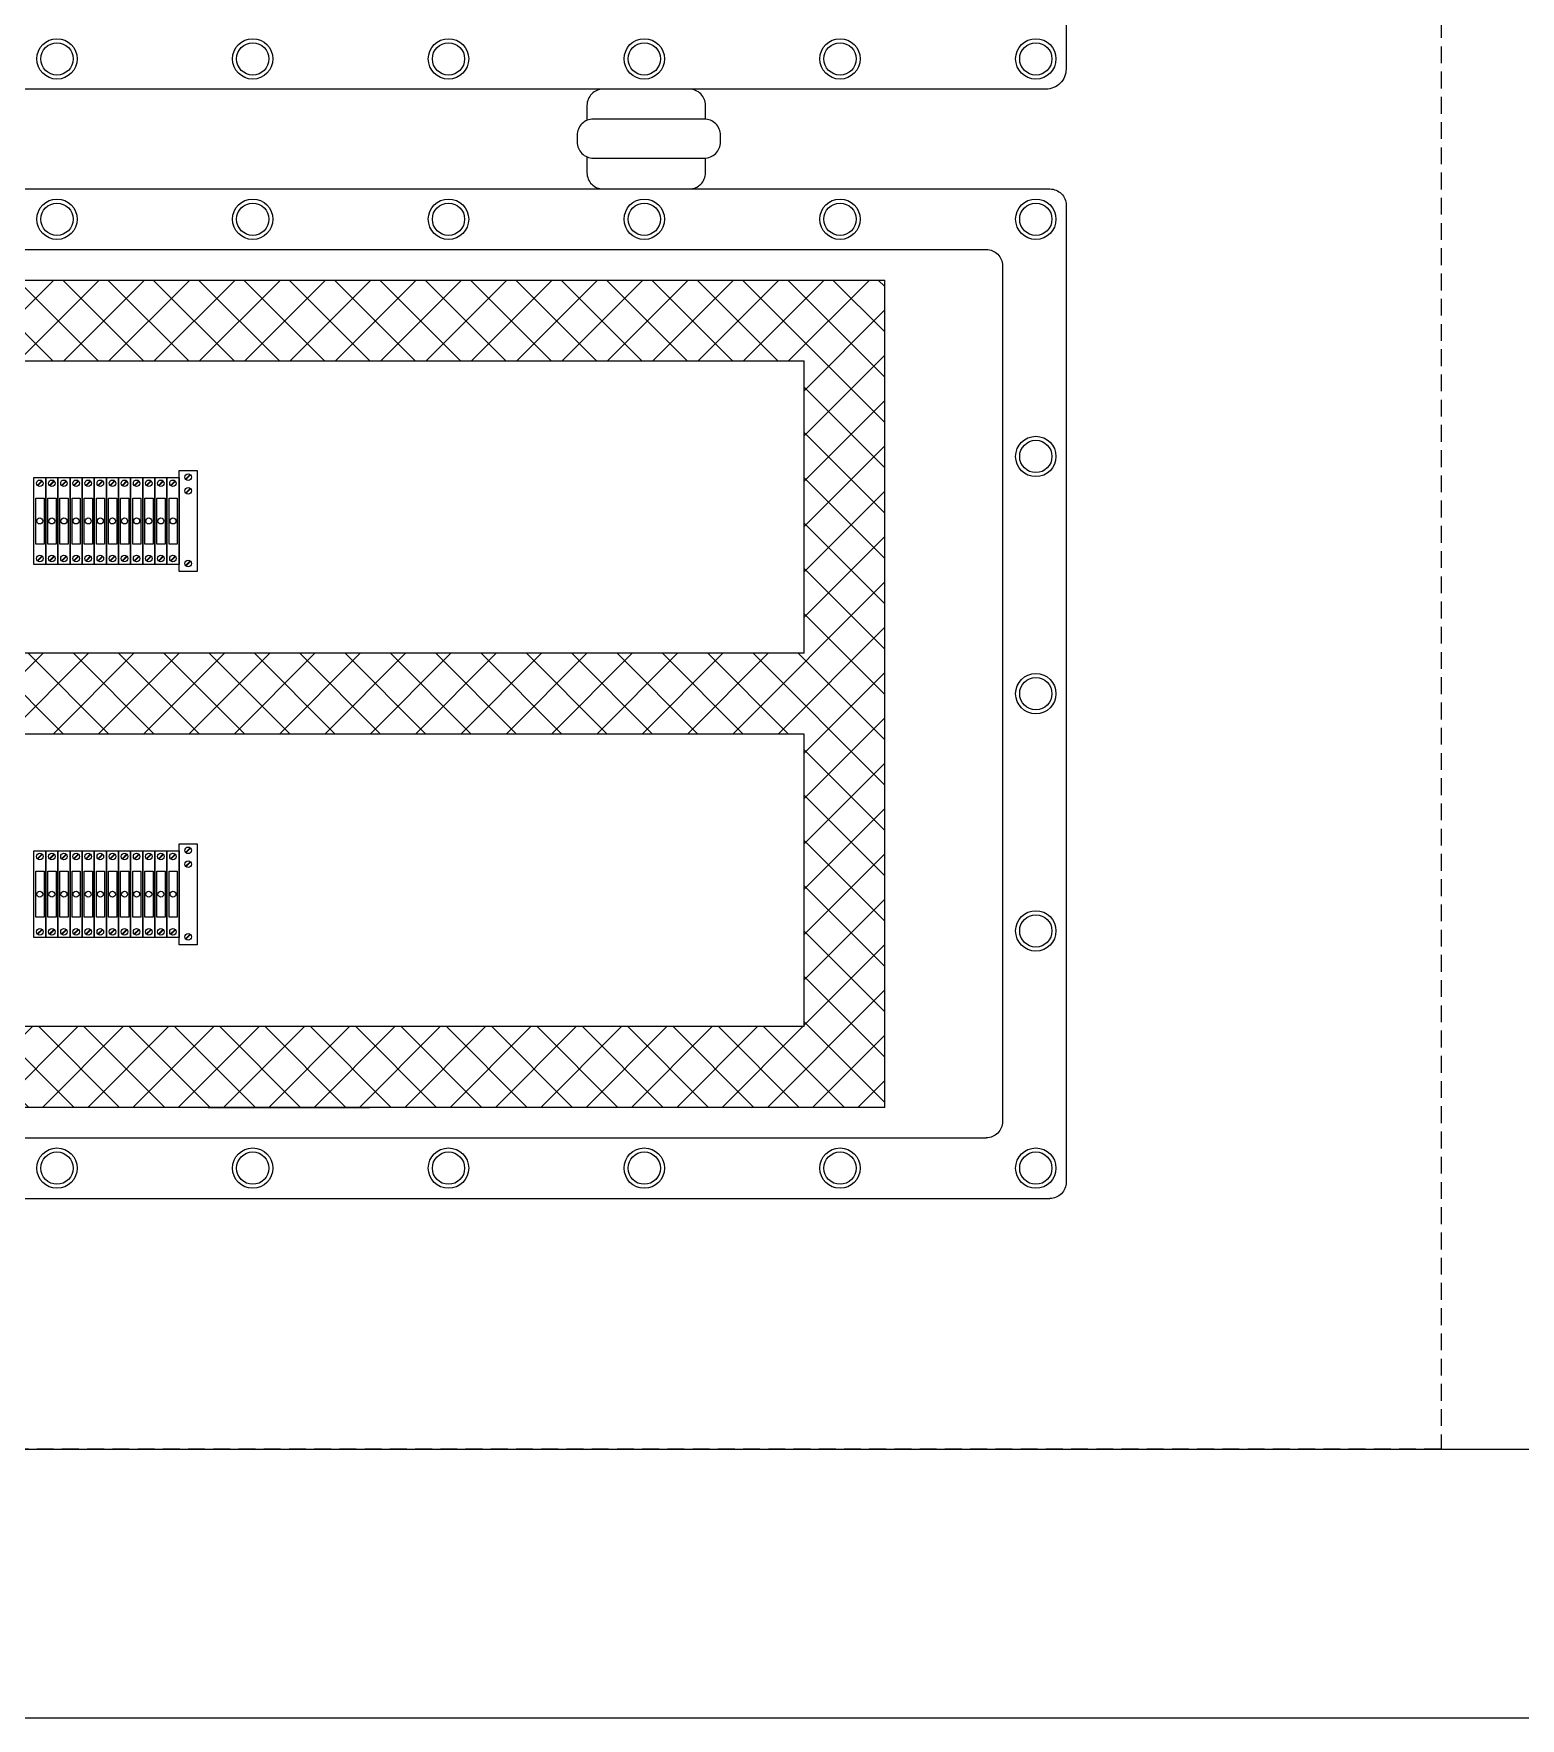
# Model space of a CAD drawing. Header units: millimetres. Extents: x 32626 to 72822, y 60047 to 123188.
# Drawn here: x 39205 to 39647, y 64401 to 64901 of the extents above; entities that cross this region are included whole.
import ezdxf

# ---------------------------------------------------------------- set-up
doc = ezdxf.new("R2010")
doc.units = ezdxf.units.MM
doc.header["$LTSCALE"] = 10
doc.linetypes.add('DASHED', pattern=[0.75, 0.5, -0.25])
for name, color, linetype, lineweight in [('1轮廓实线层', 7, 'Continuous', 18), ('2细线层', 4, 'Continuous', 18), ('图框层', 7, 'Continuous', 18)]:
    doc.layers.add(name, color=color, linetype=linetype, lineweight=lineweight)

msp = doc.modelspace()

# ---------------------------------------------------------------- hatches: boundary and pattern name
at = {"layer": '1轮廓实线层'}
h = msp.add_hatch(dxfattribs=at)
h.set_pattern_fill('ANSI37', color=256, scale=3, style=0)
h.set_pattern_definition([(45, (7301.284, -2091.581), (-6.7351921, 6.7351921), []), (135, (7301.284, -2091.581), (-6.7351921, -6.7351921), [])])
h.paths.add_polyline_path([(39458.37, 64582.11), (39458.37, 64827.97), (38724.3, 64827.97), (38724.3, 64582.11)])
h.paths.add_polyline_path([(39434.37, 64606.11), (39434.37, 64693.04), (38748.3, 64693.04), (38748.3, 64606.11)], flags=16)
h.paths.add_polyline_path([(39434.37, 64717.04), (39434.37, 64803.97), (38748.3, 64803.97), (38748.3, 64717.04)], flags=16)

# ---------------------------------------------------------------- linework, layer by layer
for p, q in [((39159.99, 64855.04), (39507.45, 64855.04)), ((38694.14, 64837.04), (39488.54, 64837.04)), ((38724.3, 64827.97), (39458.37, 64827.97)), ((39458.37, 64582.11), (39458.37, 64827.97)), ((38748.3, 64803.97), (39434.37, 64803.97)), ((39434.37, 64717.04), (39434.37, 64803.97)), ((39434.37, 64717.04), (38748.3, 64717.04)), ((39434.37, 64693.04), (38748.3, 64693.04)), ((39434.37, 64606.11), (39434.37, 64693.04)), ((39434.37, 64606.11), (38748.3, 64606.11)), ((39458.37, 64582.11), (38724.3, 64582.11)), ((39257.19, 64582.11), (39305.19, 64582.11)), ((38694.14, 64573.04), (39488.54, 64573.04)), ((38677.05, 64555.04), (39507.45, 64555.04))]:
    msp.add_line(p, q, dxfattribs=at)
at = {"layer": '1轮廓实线层', "lineweight": 13}
for p, q in [((39205.33, 64769.28), (39208.93, 64769.28)), ((39205.33, 64743.48), (39205.33, 64769.28)), ((39208.93, 64769.28), (39208.93, 64743.48)), ((39208.93, 64769.28), (39212.53, 64769.28)), ((39208.93, 64743.48), (39208.93, 64769.28)), ((39212.53, 64769.28), (39212.53, 64743.48)), ((39212.53, 64769.28), (39216.13, 64769.28)), ((39212.53, 64743.48), (39212.53, 64769.28)), ((39216.13, 64769.28), (39216.13, 64743.48)), ((39216.13, 64769.28), (39219.73, 64769.28)), ((39216.13, 64743.48), (39216.13, 64769.28)), ((39219.73, 64769.28), (39219.73, 64743.48)), ((39219.74, 64769.28), (39223.34, 64769.28)), ((39219.74, 64743.48), (39219.74, 64769.28)), ((39223.34, 64769.28), (39223.34, 64743.48)), ((39223.34, 64769.28), (39226.94, 64769.28)), ((39223.34, 64743.48), (39223.34, 64769.28)), ((39226.94, 64769.28), (39226.94, 64743.48)), ((39226.94, 64769.28), (39230.54, 64769.28)), ((39226.94, 64743.48), (39226.94, 64769.28)), ((39230.54, 64769.28), (39230.54, 64743.48)), ((39230.54, 64769.28), (39234.14, 64769.28)), ((39230.54, 64743.48), (39230.54, 64769.28)), ((39234.14, 64769.28), (39234.14, 64743.48)), ((39234.14, 64769.28), (39237.74, 64769.28)), ((39234.14, 64743.48), (39234.14, 64769.28)), ((39237.74, 64769.28), (39237.74, 64743.48)), ((39237.74, 64769.28), (39241.34, 64769.28)), ((39237.74, 64743.48), (39237.74, 64769.28)), ((39241.34, 64769.28), (39241.34, 64743.48)), ((39241.34, 64769.28), (39244.94, 64769.28)), ((39241.34, 64743.48), (39241.34, 64769.28)), ((39244.94, 64769.28), (39244.94, 64743.48)), ((39244.94, 64769.28), (39248.54, 64769.28)), ((39244.94, 64743.48), (39244.94, 64769.28)), ((39248.54, 64771.35), (39253.94, 64771.35)), ((39248.54, 64741.35), (39248.54, 64771.35)), ((39248.54, 64769.28), (39248.54, 64743.48)), ((39248.54, 64743.48), (39248.54, 64769.28)), ((39250.49, 64768.79), (39251.87, 64770.17)), ((39250.61, 64768.67), (39251.99, 64770.05)), ((39253.94, 64771.35), (39253.94, 64741.35)), ((39206.38, 64766.94), (39207.76, 64768.32)), ((39206.5, 64766.82), (39207.88, 64768.2)), ((39209.98, 64766.94), (39211.36, 64768.32)), ((39210.1, 64766.82), (39211.48, 64768.2)), ((39213.58, 64766.94), (39214.96, 64768.32)), ((39213.7, 64766.82), (39215.08, 64768.2)), ((39217.18, 64766.94), (39218.56, 64768.32)), ((39217.31, 64766.82), (39218.68, 64768.2)), ((39220.79, 64766.94), (39222.16, 64768.32)), ((39220.91, 64766.82), (39222.29, 64768.2)), ((39224.39, 64766.94), (39225.77, 64768.32)), ((39224.51, 64766.82), (39225.89, 64768.2)), ((39227.99, 64766.94), (39229.37, 64768.32)), ((39228.11, 64766.82), (39229.49, 64768.2)), ((39231.59, 64766.94), (39232.97, 64768.32)), ((39231.71, 64766.82), (39233.09, 64768.2)), ((39235.19, 64766.94), (39236.57, 64768.32)), ((39235.31, 64766.82), (39236.69, 64768.2)), ((39238.79, 64766.94), (39240.17, 64768.32)), ((39238.91, 64766.82), (39240.29, 64768.2)), ((39242.39, 64766.94), (39243.77, 64768.32)), ((39242.51, 64766.82), (39243.89, 64768.2)), ((39245.99, 64766.94), (39247.37, 64768.32)), ((39246.11, 64766.82), (39247.49, 64768.2)), ((39250.49, 64764.67), (39251.87, 64766.05)), ((39250.61, 64764.55), (39251.99, 64765.93)), ((39206.38, 64744.56), (39207.76, 64745.94)), ((39206.5, 64744.44), (39207.88, 64745.82)), ((39209.98, 64744.56), (39211.36, 64745.94)), ((39210.1, 64744.44), (39211.48, 64745.82)), ((39213.58, 64744.56), (39214.96, 64745.94)), ((39213.7, 64744.44), (39215.08, 64745.82)), ((39217.18, 64744.56), (39218.56, 64745.94)), ((39217.31, 64744.44), (39218.68, 64745.82)), ((39220.79, 64744.56), (39222.16, 64745.94)), ((39220.91, 64744.44), (39222.29, 64745.82)), ((39224.39, 64744.56), (39225.77, 64745.94)), ((39224.51, 64744.44), (39225.89, 64745.82)), ((39227.99, 64744.56), (39229.37, 64745.94)), ((39228.11, 64744.44), (39229.49, 64745.82)), ((39231.59, 64744.56), (39232.97, 64745.94)), ((39231.71, 64744.44), (39233.09, 64745.82)), ((39235.19, 64744.56), (39236.57, 64745.94)), ((39235.31, 64744.44), (39236.69, 64745.82)), ((39238.79, 64744.56), (39240.17, 64745.94)), ((39238.91, 64744.44), (39240.29, 64745.82)), ((39242.39, 64744.56), (39243.77, 64745.94)), ((39242.51, 64744.44), (39243.89, 64745.82)), ((39245.99, 64744.56), (39247.37, 64745.94)), ((39246.11, 64744.44), (39247.49, 64745.82)), ((39250.49, 64743.1), (39251.87, 64744.48)), ((39250.61, 64742.98), (39251.99, 64744.36)), ((39208.93, 64743.48), (39205.33, 64743.48)), ((39212.53, 64743.48), (39208.93, 64743.48)), ((39216.13, 64743.48), (39212.53, 64743.48)), ((39219.73, 64743.48), (39216.13, 64743.48)), ((39223.34, 64743.48), (39219.74, 64743.48)), ((39226.94, 64743.48), (39223.34, 64743.48)), ((39230.54, 64743.48), (39226.94, 64743.48)), ((39234.14, 64743.48), (39230.54, 64743.48)), ((39237.74, 64743.48), (39234.14, 64743.48)), ((39241.34, 64743.48), (39237.74, 64743.48)), ((39244.94, 64743.48), (39241.34, 64743.48)), ((39248.54, 64743.48), (39244.94, 64743.48)), ((39253.94, 64741.35), (39248.54, 64741.35)), ((39248.54, 64660.42), (39253.94, 64660.42)), ((39248.54, 64630.42), (39248.54, 64660.42)), ((39250.49, 64657.86), (39251.87, 64659.24)), ((39250.61, 64657.74), (39251.99, 64659.12)), ((39253.94, 64660.42), (39253.94, 64630.42)), ((39205.33, 64658.35), (39208.93, 64658.35)), ((39205.33, 64632.55), (39205.33, 64658.35)), ((39206.38, 64656.01), (39207.76, 64657.39)), ((39206.5, 64655.89), (39207.88, 64657.27)), ((39208.93, 64658.35), (39208.93, 64632.55)), ((39208.93, 64658.35), (39212.53, 64658.35)), ((39208.93, 64632.55), (39208.93, 64658.35)), ((39209.98, 64656.01), (39211.36, 64657.39)), ((39210.1, 64655.89), (39211.48, 64657.27)), ((39212.53, 64658.35), (39212.53, 64632.55)), ((39212.53, 64658.35), (39216.13, 64658.35)), ((39212.53, 64632.55), (39212.53, 64658.35)), ((39213.58, 64656.01), (39214.96, 64657.39)), ((39213.7, 64655.89), (39215.08, 64657.27)), ((39216.13, 64658.35), (39216.13, 64632.55)), ((39216.13, 64658.35), (39219.73, 64658.35)), ((39216.13, 64632.55), (39216.13, 64658.35)), ((39217.18, 64656.01), (39218.56, 64657.39)), ((39217.31, 64655.89), (39218.68, 64657.27)), ((39219.73, 64658.35), (39219.73, 64632.55)), ((39219.74, 64658.35), (39223.34, 64658.35)), ((39219.74, 64632.55), (39219.74, 64658.35)), ((39220.79, 64656.01), (39222.16, 64657.39)), ((39220.91, 64655.89), (39222.29, 64657.27)), ((39223.34, 64658.35), (39223.34, 64632.55)), ((39223.34, 64658.35), (39226.94, 64658.35)), ((39223.34, 64632.55), (39223.34, 64658.35)), ((39224.39, 64656.01), (39225.77, 64657.39)), ((39224.51, 64655.89), (39225.89, 64657.27)), ((39226.94, 64658.35), (39226.94, 64632.55)), ((39226.94, 64658.35), (39230.54, 64658.35)), ((39226.94, 64632.55), (39226.94, 64658.35)), ((39227.99, 64656.01), (39229.37, 64657.39)), ((39228.11, 64655.89), (39229.49, 64657.27)), ((39230.54, 64658.35), (39230.54, 64632.55)), ((39230.54, 64658.35), (39234.14, 64658.35)), ((39230.54, 64632.55), (39230.54, 64658.35)), ((39231.59, 64656.01), (39232.97, 64657.39)), ((39231.71, 64655.89), (39233.09, 64657.27)), ((39234.14, 64658.35), (39234.14, 64632.55)), ((39234.14, 64658.35), (39237.74, 64658.35)), ((39234.14, 64632.55), (39234.14, 64658.35)), ((39235.19, 64656.01), (39236.57, 64657.39)), ((39235.31, 64655.89), (39236.69, 64657.27)), ((39237.74, 64658.35), (39237.74, 64632.55)), ((39237.74, 64658.35), (39241.34, 64658.35)), ((39237.74, 64632.55), (39237.74, 64658.35)), ((39238.79, 64656.01), (39240.17, 64657.39)), ((39238.91, 64655.89), (39240.29, 64657.27)), ((39241.34, 64658.35), (39241.34, 64632.55)), ((39241.34, 64658.35), (39244.94, 64658.35)), ((39241.34, 64632.55), (39241.34, 64658.35)), ((39242.39, 64656.01), (39243.77, 64657.39)), ((39242.51, 64655.89), (39243.89, 64657.27)), ((39244.94, 64658.35), (39244.94, 64632.55)), ((39244.94, 64658.35), (39248.54, 64658.35)), ((39244.94, 64632.55), (39244.94, 64658.35)), ((39245.99, 64656.01), (39247.37, 64657.39)), ((39246.11, 64655.89), (39247.49, 64657.27)), ((39248.54, 64658.35), (39248.54, 64632.55)), ((39248.54, 64632.55), (39248.54, 64658.35)), ((39250.49, 64653.74), (39251.87, 64655.12)), ((39250.61, 64653.62), (39251.99, 64655)), ((39206.38, 64633.63), (39207.76, 64635.01)), ((39206.5, 64633.51), (39207.88, 64634.89)), ((39209.98, 64633.63), (39211.36, 64635.01)), ((39210.1, 64633.51), (39211.48, 64634.89)), ((39213.58, 64633.63), (39214.96, 64635.01)), ((39213.7, 64633.51), (39215.08, 64634.89)), ((39217.18, 64633.63), (39218.56, 64635.01)), ((39217.31, 64633.51), (39218.68, 64634.89)), ((39220.79, 64633.63), (39222.16, 64635.01)), ((39220.91, 64633.51), (39222.29, 64634.89)), ((39224.39, 64633.63), (39225.77, 64635.01)), ((39224.51, 64633.51), (39225.89, 64634.89)), ((39227.99, 64633.63), (39229.37, 64635.01)), ((39228.11, 64633.51), (39229.49, 64634.89)), ((39231.59, 64633.63), (39232.97, 64635.01)), ((39231.71, 64633.51), (39233.09, 64634.89)), ((39235.19, 64633.63), (39236.57, 64635.01)), ((39235.31, 64633.51), (39236.69, 64634.89)), ((39238.79, 64633.63), (39240.17, 64635.01)), ((39238.91, 64633.51), (39240.29, 64634.89)), ((39242.39, 64633.63), (39243.77, 64635.01)), ((39242.51, 64633.51), (39243.89, 64634.89)), ((39245.99, 64633.63), (39247.37, 64635.01)), ((39246.11, 64633.51), (39247.49, 64634.89)), ((39208.93, 64632.55), (39205.33, 64632.55)), ((39212.53, 64632.55), (39208.93, 64632.55)), ((39216.13, 64632.55), (39212.53, 64632.55)), ((39219.73, 64632.55), (39216.13, 64632.55)), ((39223.34, 64632.55), (39219.74, 64632.55)), ((39226.94, 64632.55), (39223.34, 64632.55)), ((39230.54, 64632.55), (39226.94, 64632.55)), ((39234.14, 64632.55), (39230.54, 64632.55)), ((39237.74, 64632.55), (39234.14, 64632.55)), ((39241.34, 64632.55), (39237.74, 64632.55)), ((39244.94, 64632.55), (39241.34, 64632.55)), ((39248.54, 64632.55), (39244.94, 64632.55)), ((39253.94, 64630.42), (39248.54, 64630.42)), ((39250.49, 64632.17), (39251.87, 64633.55)), ((39250.61, 64632.05), (39251.99, 64633.43))]:
    msp.add_line(p, q, dxfattribs=at)
at = {"layer": '1轮廓实线层', "linetype": 'DASHED'}
msp.add_lwpolyline([(38500.62, 65519.91), (39623.75, 65519.91), (39623.75, 64480.54), (38500.62, 64480.54)], close=True, dxfattribs=at)
at = {"layer": '1轮廓实线层'}
for points in [[(39506.25, 64884.69), (38678.25, 64884.69, -0.414214), (38672.25, 64890.69), (38672.25, 65358.69, -0.414214), (38678.25, 65364.69)], [(39506.25, 65364.69, -0.414214), (39512.25, 65358.69), (39512.25, 64890.69, -0.414214), (39506.25, 64884.69)], [(39405.06, 64875.8), (39405.06, 64879.89, 0.414214), (39400.26, 64884.69), (39374.62, 64884.69, 0.414214), (39369.82, 64879.89), (39369.82, 64875.44)], [(39369.82, 64864.58), (39369.82, 64859.84, 0.414214), (39374.62, 64855.04), (39400.26, 64855.04, 0.414214), (39405.06, 64859.84), (39405.06, 64864.22)], [(39507.45, 64855.04, -0.414214), (39512.25, 64850.24), (39512.25, 64559.84, -0.414214), (39507.45, 64555.04)], [(39488.54, 64837.04, -0.414214), (39493.34, 64832.24), (39493.34, 64577.84, -0.414214), (39488.54, 64573.04)]]:
    msp.add_lwpolyline(points, format="xyb", dxfattribs=at)
msp.add_lwpolyline([(39409.49, 64871.02, 0.414214), (39404.69, 64875.82), (39371.69, 64875.82, 0.414214), (39366.89, 64871.02), (39366.89, 64869, 0.414214), (39371.69, 64864.2), (39404.69, 64864.2, 0.414214), (39409.49, 64869)], format="xyb", close=True, dxfattribs=at)
at = {"layer": '1轮廓实线层', "lineweight": 13}
for points in [[(39205.95, 64763.18), (39208.4, 64763.18), (39208.4, 64749.52), (39205.95, 64749.52)], [(39209.55, 64763.18), (39212, 64763.18), (39212, 64749.52), (39209.55, 64749.52)], [(39213.15, 64763.18), (39215.6, 64763.18), (39215.6, 64749.52), (39213.15, 64749.52)], [(39216.76, 64763.18), (39219.2, 64763.18), (39219.2, 64749.52), (39216.76, 64749.52)], [(39220.36, 64763.18), (39222.8, 64763.18), (39222.8, 64749.52), (39220.36, 64749.52)], [(39223.96, 64763.18), (39226.4, 64763.18), (39226.4, 64749.52), (39223.96, 64749.52)], [(39227.56, 64763.18), (39230.01, 64763.18), (39230.01, 64749.52), (39227.56, 64749.52)], [(39231.16, 64763.18), (39233.61, 64763.18), (39233.61, 64749.52), (39231.16, 64749.52)], [(39234.76, 64763.18), (39237.21, 64763.18), (39237.21, 64749.52), (39234.76, 64749.52)], [(39238.36, 64763.18), (39240.81, 64763.18), (39240.81, 64749.52), (39238.36, 64749.52)], [(39241.96, 64763.18), (39244.41, 64763.18), (39244.41, 64749.52), (39241.96, 64749.52)], [(39245.56, 64763.18), (39248.01, 64763.18), (39248.01, 64749.52), (39245.56, 64749.52)], [(39205.95, 64652.25), (39208.4, 64652.25), (39208.4, 64638.59), (39205.95, 64638.59)], [(39209.55, 64652.25), (39212, 64652.25), (39212, 64638.59), (39209.55, 64638.59)], [(39213.15, 64652.25), (39215.6, 64652.25), (39215.6, 64638.59), (39213.15, 64638.59)], [(39216.76, 64652.25), (39219.2, 64652.25), (39219.2, 64638.59), (39216.76, 64638.59)], [(39220.36, 64652.25), (39222.8, 64652.25), (39222.8, 64638.59), (39220.36, 64638.59)], [(39223.96, 64652.25), (39226.4, 64652.25), (39226.4, 64638.59), (39223.96, 64638.59)], [(39227.56, 64652.25), (39230.01, 64652.25), (39230.01, 64638.59), (39227.56, 64638.59)], [(39231.16, 64652.25), (39233.61, 64652.25), (39233.61, 64638.59), (39231.16, 64638.59)], [(39234.76, 64652.25), (39237.21, 64652.25), (39237.21, 64638.59), (39234.76, 64638.59)], [(39238.36, 64652.25), (39240.81, 64652.25), (39240.81, 64638.59), (39238.36, 64638.59)], [(39241.96, 64652.25), (39244.41, 64652.25), (39244.41, 64638.59), (39241.96, 64638.59)], [(39245.56, 64652.25), (39248.01, 64652.25), (39248.01, 64638.59), (39245.56, 64638.59)]]:
    msp.add_lwpolyline(points, close=True, dxfattribs=at)
at = {"layer": '1轮廓实线层'}
for centre, radius in [((39212.25, 64893.69), 6), ((39270.45, 64893.69), 6), ((39328.65, 64893.69), 6), ((39386.85, 64893.69), 6), ((39445.05, 64893.69), 6), ((39503.25, 64893.69), 6), ((39212.25, 64893.69), 4.8), ((39270.45, 64893.69), 4.8), ((39328.65, 64893.69), 4.8), ((39386.85, 64893.69), 4.8), ((39445.05, 64893.69), 4.8), ((39503.25, 64893.69), 4.8), ((39212.25, 64846.04), 6), ((39212.25, 64846.04), 4.8), ((39270.45, 64846.04), 6), ((39270.45, 64846.04), 4.8), ((39328.65, 64846.04), 6), ((39328.65, 64846.04), 4.8), ((39386.85, 64846.04), 6), ((39386.85, 64846.04), 4.8), ((39445.05, 64846.04), 6), ((39445.05, 64846.04), 4.8), ((39503.25, 64846.04), 6), ((39503.25, 64846.04), 4.8), ((39503.25, 64775.54), 6), ((39503.25, 64775.54), 4.8), ((39503.25, 64705.04), 6), ((39503.25, 64705.04), 4.8), ((39503.25, 64634.54), 6), ((39503.25, 64634.54), 4.8), ((39212.25, 64564.04), 6), ((39270.45, 64564.04), 6), ((39328.65, 64564.04), 6), ((39386.85, 64564.04), 6), ((39445.05, 64564.04), 6), ((39503.25, 64564.04), 6), ((39212.25, 64564.04), 4.8), ((39270.45, 64564.04), 4.8), ((39328.65, 64564.04), 4.8), ((39386.85, 64564.04), 4.8), ((39445.05, 64564.04), 4.8), ((39503.25, 64564.04), 4.8)]:
    msp.add_circle(centre, radius, dxfattribs=at)
at = {"layer": '1轮廓实线层', "lineweight": 13}
for centre, radius in [((39251.24, 64769.42), 0.975), ((39207.13, 64767.57), 0.975), ((39210.73, 64767.57), 0.975), ((39214.33, 64767.57), 0.975), ((39217.93, 64767.57), 0.975), ((39221.54, 64767.57), 0.975), ((39225.14, 64767.57), 0.975), ((39228.74, 64767.57), 0.975), ((39232.34, 64767.57), 0.975), ((39235.94, 64767.57), 0.975), ((39239.54, 64767.57), 0.975), ((39243.14, 64767.57), 0.975), ((39246.74, 64767.57), 0.975), ((39251.24, 64765.3), 0.975), ((39207.13, 64756.38), 0.881), ((39210.73, 64756.38), 0.881), ((39214.33, 64756.38), 0.881), ((39217.93, 64756.38), 0.881), ((39221.54, 64756.38), 0.881), ((39225.14, 64756.38), 0.881), ((39228.74, 64756.38), 0.881), ((39232.34, 64756.38), 0.881), ((39235.94, 64756.38), 0.881), ((39239.54, 64756.38), 0.881), ((39243.14, 64756.38), 0.881), ((39246.74, 64756.38), 0.881), ((39207.13, 64745.19), 0.975), ((39210.73, 64745.19), 0.975), ((39214.33, 64745.19), 0.975), ((39217.93, 64745.19), 0.975), ((39221.54, 64745.19), 0.975), ((39225.14, 64745.19), 0.975), ((39228.74, 64745.19), 0.975), ((39232.34, 64745.19), 0.975), ((39235.94, 64745.19), 0.975), ((39239.54, 64745.19), 0.975), ((39243.14, 64745.19), 0.975), ((39246.74, 64745.19), 0.975), ((39251.24, 64743.73), 0.975), ((39251.24, 64658.49), 0.975), ((39207.13, 64656.64), 0.975), ((39210.73, 64656.64), 0.975), ((39214.33, 64656.64), 0.975), ((39217.93, 64656.64), 0.975), ((39221.54, 64656.64), 0.975), ((39225.14, 64656.64), 0.975), ((39228.74, 64656.64), 0.975), ((39232.34, 64656.64), 0.975), ((39235.94, 64656.64), 0.975), ((39239.54, 64656.64), 0.975), ((39243.14, 64656.64), 0.975), ((39246.74, 64656.64), 0.975), ((39251.24, 64654.37), 0.975), ((39207.13, 64645.45), 0.881), ((39210.73, 64645.45), 0.881), ((39214.33, 64645.45), 0.881), ((39217.93, 64645.45), 0.881), ((39221.54, 64645.45), 0.881), ((39225.14, 64645.45), 0.881), ((39228.74, 64645.45), 0.881), ((39232.34, 64645.45), 0.881), ((39235.94, 64645.45), 0.881), ((39239.54, 64645.45), 0.881), ((39243.14, 64645.45), 0.881), ((39246.74, 64645.45), 0.881), ((39207.13, 64634.26), 0.975), ((39210.73, 64634.26), 0.975), ((39214.33, 64634.26), 0.975), ((39217.93, 64634.26), 0.975), ((39221.54, 64634.26), 0.975), ((39225.14, 64634.26), 0.975), ((39228.74, 64634.26), 0.975), ((39232.34, 64634.26), 0.975), ((39235.94, 64634.26), 0.975), ((39239.54, 64634.26), 0.975), ((39243.14, 64634.26), 0.975), ((39246.74, 64634.26), 0.975), ((39251.24, 64632.8), 0.975)]:
    msp.add_circle(centre, radius, dxfattribs=at)
at = {"layer": '2细线层'}
msp.add_line((43052.62, 64400.54), (38300.62, 64400.54), dxfattribs=at)
at = {"layer": '图框层'}
msp.add_line((38500.62, 64480.54), (42972.62, 64480.54), dxfattribs=at)

doc.saveas('drawing.dxf')
